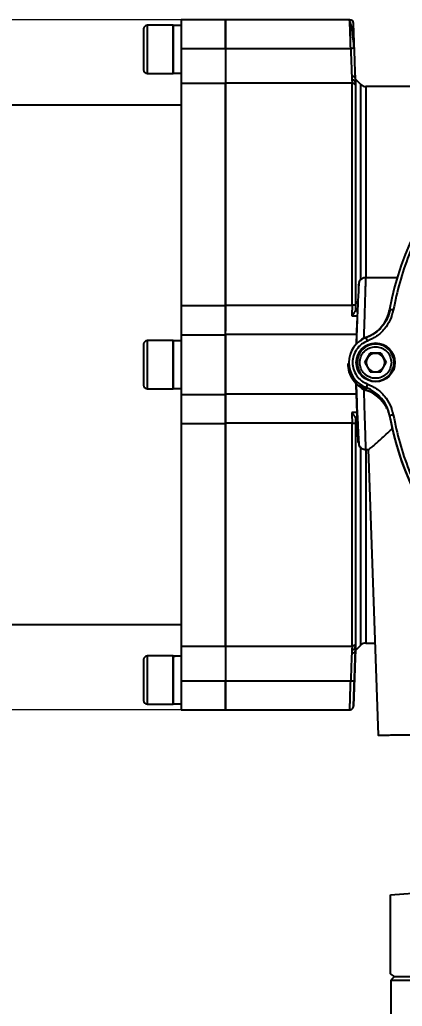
# Model space of a CAD drawing. Header units: millimetres. Extents: x 1953 to 4389, y 564 to 2287.
# Drawn here: x 3349.9 to 3453, y 1855.8 to 2121.8 of the extents above; entities that cross this region are included whole.
import ezdxf

# ---------------------------------------------------------------- set-up
doc = ezdxf.new("R2010")
doc.units = ezdxf.units.MM
doc.layers.add('AM_5', color=3, linetype='Continuous', lineweight=25)
doc.styles.add('SLDTEXTSTYLE1', font='txt.shx', dxfattribs={"width": 0.7, "bigfont": 'gbcbig.shx'})
doc.dimstyles.new('SLDDIMSTYLE12$0', dxfattribs={"dimtxt": 12, "dimasz": 10, "dimexe": 0, "dimexo": 0.0625, "dimgap": 0.875, "dimtad": 1, "dimdec": 1, "dimlfac": 1.8, "dimrnd": 1e-09, "dimzin": 12, "dimdsep": 46, "dimtxsty": 'SLDTEXTSTYLE1', "dimcen": 0.09, "dimdle": 8.16, "dimclrd": 3, "dimclre": 3, "dimadec": 0, "dimazin": 3, "dimtfac": 1, "dimtdec": 1, "dimtofl": 0, "dimtmove": 0, "dimatfit": 3, "dimfxl": 0, "dimfrac": 2, "dimtolj": 1, "dimlwd": 5, "dimlwe": 5, "dimarcsym": 0})

# ---------------------------------------------------------------- blocks, each defined once
blk = doc.blocks.new('*D63')
at = {"layer": 'AM_5', "color": 3, "lineweight": 5, "transparency": 16777216}
blk.add_line((3393.34, 2121.78), (3226.72, 2121.78), dxfattribs=at)
at = {"layer": 'AM_5', "color": 3, "linetype": 'Continuous', "lineweight": 5, "transparency": 16777216}
for p, q in [((3226.72, 2111.78), (3226.72, 1945.78)), ((3393.34, 1935.78), (3226.72, 1935.78))]:
    blk.add_line(p, q, dxfattribs=at)
at = {"layer": 'AM_5', "color": 3, "transparency": 16777216}
for points in [[(3225.05, 2111.78), (3228.38, 2111.78), (3226.72, 2121.78)], [(3225.05, 1945.78), (3228.38, 1945.78), (3226.72, 1935.78)]]:
    blk.add_solid(points, dxfattribs=at)
at = {"layer": 'Defpoints', "color": 0, "transparency": 16777216}
for p in [(3393.4, 2121.78), (3226.72, 1935.78), (3393.4, 1935.78)]:
    blk.add_point(p, dxfattribs=at)
at = {"layer": 'AM_5', "color": 0, "transparency": 16777216, "insert": (3219.84, 2028.78), "char_height": 12, "attachment_point": 5, "rotation": 90, "style": 'SLDTEXTSTYLE1'}
blk.add_mtext('\\A1;186', dxfattribs=at)

msp = doc.modelspace()

# ---------------------------------------------------------------- linework, layer by layer
at = {"color": 7, "linetype": 'Continuous', "lineweight": 25}
for p, q in [((3391.302, 2120.281), (3384.302, 2120.281)), ((3384.302, 2120.281), (3384.302, 2113.781)), ((3391.302, 2120.281), (3391.302, 2113.781)), ((3393.402, 2120.221), (3391.302, 2120.221)), ((3391.302, 2107.341), (3391.302, 2120.221)), ((3405.402, 2121.781), (3393.402, 2121.781)), ((3393.402, 2121.781), (3393.402, 2114.061)), ((3405.402, 2114.061), (3405.402, 2121.781)), ((3438.877, 2121.76), (3405.402, 2121.761)), ((3439.066, 2120.923), (3438.84, 2121.621)), ((3384.302, 2113.781), (3384.302, 2107.281)), ((3391.302, 2113.781), (3391.302, 2107.281)), ((3393.402, 2114.061), (3405.402, 2114.061)), ((3393.402, 2114.061), (3393.402, 2104.625)), ((3405.402, 2114.061), (3405.402, 2104.625)), ((3405.402, 2114.058), (3439.113, 2114.058)), ((3384.302, 2107.281), (3391.302, 2107.281)), ((3405.402, 2104.625), (3393.402, 2104.625)), ((3439.536, 2104.639), (3405.402, 2104.639)), ((3439.402, 2105.598), (3439.536, 2104.639)), ((3440.403, 2104.641), (3440.333, 2105.037)), ((3440.402, 2105.777), (3440.402, 2104.715)), ((3441.816, 2104.346), (3440.402, 2105.761)), ((3440.402, 2104.715), (3440.402, 2104.15)), ((3456.366, 2103.761), (3443.23, 2103.761)), ((3393.402, 2098.781), (3252.402, 2098.782)), ((3451.662, 2052.239), (3443.146, 2052.239)), ((3440.995, 2045.947), (3440.969, 2045.2)), ((3440.995, 2045.956), (3440.995, 2045.947)), ((3393.401, 2044.714), (3405.401, 2044.714)), ((3393.401, 2044.714), (3393.401, 2036.776)), ((3405.401, 2044.867), (3439.535, 2044.856)), ((3405.401, 2044.714), (3405.401, 2037.872)), ((3440.386, 2043.268), (3440.401, 2043.296)), ((3440.902, 2043.268), (3440.386, 2043.268)), ((3440.401, 2044.752), (3440.401, 2043.296)), ((3440.401, 2043.296), (3440.88, 2043.66)), ((3440.915, 2043.647), (3440.887, 2042.853)), ((3440.915, 2043.661), (3440.915, 2043.647)), ((3439.408, 2041.919), (3440.906, 2041.919)), ((3440.795, 2040.233), (3440.589, 2034.312)), ((3440.823, 2041.019), (3440.796, 2040.233)), ((3440.823, 2041.036), (3440.823, 2041.019)), ((3391.301, 2035.281), (3384.301, 2035.281)), ((3384.301, 2035.281), (3384.301, 2022.281)), ((3391.301, 2035.281), (3391.301, 2022.281)), ((3393.401, 2035.221), (3391.301, 2035.221)), ((3391.301, 2022.341), (3391.301, 2035.221)), ((3405.401, 2036.776), (3393.401, 2036.776)), ((3393.401, 2036.776), (3393.401, 2020.786)), ((3440.68, 2036.938), (3405.401, 2036.938)), ((3405.401, 2020.786), (3405.401, 2036.776)), ((3442.628, 2036.046), (3443.156, 2036.201)), ((3443.156, 2036.201), (3444.032, 2036.48)), ((3444.381, 2031.867), (3442.937, 2029.367)), ((3443.659, 2030.611), (3444.381, 2031.861)), ((3447.267, 2031.867), (3444.381, 2031.867)), ((3444.381, 2031.861), (3444.381, 2031.867)), ((3444.381, 2031.861), (3445.824, 2031.861)), ((3445.824, 2031.861), (3447.267, 2031.861)), ((3448.711, 2029.367), (3447.267, 2031.867)), ((3447.267, 2031.861), (3447.267, 2031.867)), ((3447.267, 2031.861), (3447.989, 2030.611)), ((3438.624, 2029.369), (3438.624, 2029.336)), ((3440.824, 2029.366), (3440.824, 2029.354)), ((3442.937, 2029.367), (3444.381, 2026.867)), ((3442.939, 2029.364), (3443.659, 2030.611)), ((3447.267, 2026.867), (3448.711, 2029.367)), ((3447.989, 2030.611), (3448.709, 2029.364)), ((3450.824, 2029.354), (3450.824, 2029.366)), ((3438.401, 2029.071), (3438.401, 2028.999)), ((3444.381, 2026.867), (3447.267, 2026.867)), ((3384.301, 2022.281), (3391.301, 2022.281)), ((3391.301, 2022.341), (3393.401, 2022.341)), ((3443.181, 2021.864), (3442.624, 2022.024)), ((3443.22, 2021.994), (3443.181, 2021.864)), ((3443.818, 2021.671), (3443.181, 2021.864)), ((3443.292, 2022.595), (3443.292, 2022.629)), ((3443.336, 2021.951), (3443.336, 2022.024)), ((3393.401, 2020.786), (3405.401, 2020.786)), ((3393.401, 2020.786), (3393.401, 2012.848)), ((3405.401, 2020.948), (3440.679, 2020.948)), ((3405.401, 2020.786), (3405.401, 2012.848)), ((3440.679, 2020.948), (3440.684, 2020.811)), ((3440.854, 2015.931), (3439.407, 2015.931)), ((3448.877, 2016.945), (3448.734, 2017.272)), ((3440.401, 2014.549), (3440.385, 2014.577)), ((3440.385, 2014.577), (3440.902, 2014.577)), ((3440.401, 2014.549), (3440.401, 2013.092)), ((3440.917, 2014.155), (3440.401, 2014.549)), ((3440.904, 2014.577), (3440.966, 2014.577)), ((3449.615, 2015.057), (3449.615, 2015.023)), ((3405.401, 2012.848), (3393.401, 2012.848)), ((3439.535, 2012.99), (3405.401, 2012.986)), ((3443.134, 2005.947), (3443.911, 2005.947)), ((3443.842, 2005.993), (3446.532, 1928.943)), ((3252.401, 1958.782), (3393.401, 1958.781)), ((3393.401, 1952.936), (3405.401, 1952.936)), ((3393.401, 1952.936), (3393.401, 1943.5)), ((3405.401, 1952.951), (3439.535, 1952.95)), ((3405.401, 1952.936), (3405.401, 1943.5)), ((3439.535, 1952.95), (3439.401, 1951.98)), ((3440.325, 1952.524), (3440.401, 1952.861)), ((3440.332, 1952.539), (3440.402, 1952.937)), ((3440.401, 1953.44), (3440.401, 1952.861)), ((3440.401, 1951.761), (3441.815, 1953.175)), ((3440.401, 1952.861), (3440.401, 1951.792)), ((3443.229, 1953.761), (3445.666, 1953.761)), ((3391.301, 1950.281), (3384.301, 1950.281)), ((3384.301, 1950.281), (3384.301, 1937.281)), ((3391.301, 1950.281), (3391.301, 1937.281)), ((3391.301, 1937.341), (3391.301, 1950.106)), ((3439.401, 1951.98), (3439.401, 1951.017)), ((3440.401, 1951.792), (3440.401, 1951.761)), ((3440.401, 1951.761), (3440.401, 1951.733)), ((3405.401, 1943.5), (3393.401, 1943.5)), ((3393.401, 1943.5), (3393.401, 1935.781)), ((3405.401, 1935.781), (3405.401, 1943.5)), ((3439.112, 1943.498), (3405.401, 1943.498)), ((3384.301, 1937.281), (3391.301, 1937.281)), ((3391.301, 1937.341), (3393.401, 1937.341)), ((3393.401, 1935.781), (3405.401, 1935.781)), ((3405.401, 1935.761), (3438.878, 1935.761)), ((3450.901, 1863.842), (3449.901, 1862.842)), ((3449.901, 1862.842), (3449.901, 1834.842)), ((3449.901, 1862.842), (3606.901, 1862.842)), ((3450.901, 1863.842), (3528.401, 1863.842))]:
    msp.add_line(p, q, dxfattribs=at)
at = {"linetype": 'ByBlock'}
for p, q in [((3449.847, 1885.885), (3463.903, 1886.978)), ((3449.847, 1864.587), (3449.847, 1885.885)), ((3450.901, 1863.842), (3449.847, 1864.587))]:
    msp.add_line(p, q, dxfattribs=at)
at = {"color": 7, "linetype": 'Continuous', "lineweight": 25, "flags": 128}
for points in [[(3439.402, 2106.555), (3439.402, 2106.421), (3439.402, 2106.291), (3439.402, 2106.166), (3439.402, 2106.044), (3439.402, 2105.926), (3439.402, 2105.813), (3439.402, 2105.703), (3439.402, 2105.598)], [(3393.402, 2104.625), (3393.402, 2103.367), (3393.402, 2101.763), (3393.402, 2099.821), (3393.402, 2097.551), (3393.402, 2094.962), (3393.402, 2092.067), (3393.402, 2088.88), (3393.402, 2085.414), (3393.401, 2081.686), (3393.401, 2077.713), (3393.401, 2073.514), (3393.401, 2069.108), (3393.401, 2064.515), (3393.401, 2059.757), (3393.401, 2054.856), (3393.401, 2049.834), (3393.401, 2044.714)], [(3405.401, 2044.714), (3405.401, 2049.833), (3405.401, 2054.856), (3405.401, 2059.757), (3405.401, 2064.515), (3405.401, 2069.108), (3405.401, 2073.514), (3405.401, 2077.713), (3405.401, 2081.686), (3405.402, 2085.414), (3405.402, 2088.88), (3405.402, 2092.067), (3405.402, 2094.962), (3405.402, 2097.551), (3405.402, 2099.821), (3405.402, 2101.763), (3405.402, 2103.367), (3405.402, 2104.625)], [(3439.535, 2044.856), (3439.535, 2049.973), (3439.535, 2054.991), (3439.535, 2059.889), (3439.535, 2064.642), (3439.535, 2069.229), (3439.535, 2073.629), (3439.535, 2077.821), (3439.535, 2081.787), (3439.535, 2085.507), (3439.536, 2088.964), (3439.536, 2092.143), (3439.536, 2095.028), (3439.536, 2097.607), (3439.536, 2099.867), (3439.536, 2101.798), (3439.536, 2103.391), (3439.536, 2104.639)], [(3440.402, 2104.15), (3440.402, 2102.91), (3440.402, 2101.327), (3440.402, 2099.408), (3440.402, 2097.163), (3440.402, 2094.601), (3440.402, 2091.734), (3440.402, 2088.576), (3440.402, 2085.141), (3440.401, 2081.445), (3440.401, 2077.505), (3440.401, 2073.34), (3440.401, 2068.968), (3440.401, 2064.41), (3440.401, 2059.688), (3440.401, 2054.822), (3440.401, 2049.836), (3440.401, 2044.752)], [(3441.816, 2051.739), (3441.816, 2054.421), (3441.816, 2059.209), (3441.816, 2063.854), (3441.816, 2068.337), (3441.816, 2072.635), (3441.816, 2076.729), (3441.816, 2080.6), (3441.816, 2084.229), (3441.816, 2087.601), (3441.816, 2090.699), (3441.816, 2093.508), (3441.816, 2096.016), (3441.816, 2098.211), (3441.816, 2100.083), (3441.816, 2101.624), (3441.816, 2102.825), (3441.816, 2103.681), (3441.816, 2104.189), (3441.816, 2104.346)], [(3443.23, 2103.761), (3443.23, 2103.716), (3443.23, 2103.365), (3443.23, 2102.665), (3443.23, 2101.619), (3443.23, 2100.232), (3443.23, 2098.511), (3443.23, 2096.464), (3443.23, 2094.101), (3443.23, 2091.432), (3443.23, 2088.47), (3443.23, 2085.228), (3443.23, 2081.723), (3443.23, 2077.97), (3443.23, 2073.986), (3443.23, 2069.792), (3443.23, 2065.405), (3443.23, 2060.847), (3443.23, 2056.139), (3443.23, 2052.239)], [(3449.615, 2015.016), (3450.772, 2009.691), (3451.574, 2006.757)], [(3393.401, 2012.848), (3393.401, 2007.728), (3393.401, 2002.706), (3393.401, 1997.805), (3393.401, 1993.047), (3393.401, 1988.454), (3393.401, 1984.048), (3393.401, 1979.848), (3393.401, 1975.876), (3393.401, 1972.148), (3393.401, 1968.682), (3393.401, 1965.494), (3393.401, 1962.6), (3393.401, 1960.011), (3393.401, 1957.741), (3393.401, 1955.799), (3393.401, 1954.195), (3393.401, 1952.936)], [(3405.401, 1952.936), (3405.401, 1954.195), (3405.401, 1955.799), (3405.401, 1957.741), (3405.401, 1960.011), (3405.401, 1962.599), (3405.401, 1965.494), (3405.401, 1968.682), (3405.401, 1972.148), (3405.401, 1975.876), (3405.401, 1979.848), (3405.401, 1984.048), (3405.401, 1988.454), (3405.401, 1993.046), (3405.401, 1997.805), (3405.401, 2002.706), (3405.401, 2007.728), (3405.401, 2012.848)], [(3439.535, 1952.95), (3439.535, 1954.22), (3439.535, 1955.835), (3439.535, 1957.787), (3439.535, 1960.067), (3439.535, 1962.666), (3439.535, 1965.57), (3439.535, 1968.767), (3439.535, 1972.241), (3439.535, 1975.977), (3439.535, 1979.957), (3439.535, 1984.163), (3439.535, 1988.575), (3439.535, 1993.173), (3439.535, 1997.936), (3439.535, 2002.842), (3439.535, 2007.868), (3439.535, 2012.99)], [(3440.401, 2013.092), (3440.401, 2008.002), (3440.401, 2003.009), (3440.401, 1998.135), (3440.401, 1993.403), (3440.401, 1988.834), (3440.401, 1984.451), (3440.401, 1980.272), (3440.401, 1976.317), (3440.401, 1972.606), (3440.401, 1969.154), (3440.401, 1965.978), (3440.401, 1963.092), (3440.401, 1960.51), (3440.401, 1958.245), (3440.401, 1956.305), (3440.401, 1954.701), (3440.401, 1953.44)], [(3441.815, 1953.175), (3441.815, 1953.175), (3441.815, 1953.354), (3441.815, 1953.884), (3441.815, 1954.762), (3441.815, 1955.984), (3441.815, 1957.546), (3441.815, 1959.438), (3441.815, 1961.653), (3441.815, 1964.181), (3441.815, 1967.009), (3441.815, 1970.124), (3441.815, 1973.512), (3441.815, 1977.157), (3441.815, 1981.043), (3441.815, 1985.15), (3441.815, 1989.46), (3441.815, 1993.953), (3441.815, 1998.609), (3441.815, 2003.404), (3441.815, 2006.429)], [(3443.23, 2005.909), (3443.229, 2001.681), (3443.229, 1996.964), (3443.229, 1992.396), (3443.229, 1987.998), (3443.229, 1983.791), (3443.229, 1979.794), (3443.229, 1976.026), (3443.229, 1972.505), (3443.229, 1969.246), (3443.229, 1966.266), (3443.229, 1963.579), (3443.229, 1961.196), (3443.229, 1959.128), (3443.229, 1957.387), (3443.229, 1955.979), (3443.229, 1954.912), (3443.229, 1954.19), (3443.229, 1953.817), (3443.229, 1953.761)]]:
    msp.add_lwpolyline(points, dxfattribs=at)
at = {"color": 7, "linetype": 'Continuous', "lineweight": 25}
msp.add_circle((3445.824, 2029.372), 5.2, dxfattribs=at)
for centre, radius, start, end in [((3384.302, 2119.281), 1, 89.99969, 179.99969), ((3438.877, 2120.76), 1, 1.99976, 89.99975), ((3384.302, 2108.281), 1, 179.99969, 269.99969), ((3528.324, 2029.369), 80, 100.30604, 169.69383), ((3443.23, 2105.761), 2, 224.99969, 269.99969), ((3439.776, 2045.471), 10, 290.58663, 349.69385), ((3429.118, 1926.773), 118.693, 79.57321, 80.05575), ((3384.301, 2034.281), 1, 89.99969, 179.99969), ((3445.824, 2029.369), 7.2, 110.58661, 179.99981), ((3445.824, 2029.354), 5.2, 0.00011, 179.99974), ((3134.516, 1919.331), 330.121, 20.5433, 20.71651), ((3445.824, 2029.366), 5, 359.99978, 179.99975), ((3445.824, 2029.361), 2.5, 89.99966, 149.9996), ((3445.824, 2029.361), 2.5, 29.99978, 89.99971), ((3445.824, 2029.369), 7.2, 179.99987, 249.41339), ((3445.824, 2029.366), 5, 179.99995, 359.99959), ((3445.824, 2029.354), 5, 179.99995, 359.99959), ((3445.824, 2029.361), 2.5, 149.99962, 207.09742), ((3445.824, 2029.361), 2.5, 332.90197, 29.99975), ((3445.901, 2028.999), 7.5, 179.99988, 250.00153), ((3445.824, 2029.361), 2.5, 212.9021, 265.89476), ((3445.824, 2029.361), 2.5, 274.10462, 327.09726), ((3384.301, 2023.281), 1, 179.99969, 269.99969), ((3757.192, 1905.529), 335.031, 159.37056, 159.54192), ((3439.776, 2013.268), 10, 10.30615, 69.41337), ((3439.916, 2012.554), 10, 28.14855, 70.0015), ((3471.647, 1898.086), 119.028, 100.18577, 100.66732), ((3528.324, 2029.37), 80, 190.30617, 259.69396), ((3528.401, 2028.997), 80, 190.52799, 258.6349), ((3443.229, 1951.761), 2, 89.99969, 134.99969), ((3384.301, 1949.281), 1, 89.99969, 179.99969), ((3384.301, 1938.281), 1, 179.99969, 269.99969)]:
    msp.add_arc(centre, radius, start, end, dxfattribs=at)
for centre, start_param, end_param in [((3391.302, 2113.781), 4.712389, 4.9017857), ((3393.402, 2113.781), 4.6181163, 4.712389), ((3391.301, 1943.781), 1.4765235, 1.5707963), ((3393.401, 1943.781), 1.5707963, 1.760193)]:
    msp.add_ellipse(centre, major_axis=(11.154, 0), ratio=0.5773503, start_param=start_param, end_param=end_param, dxfattribs=at)
for points in [[(3405.402, 2121.761), (3405.402, 2121.648), (3405.402, 2121.423), (3405.402, 2119.656), (3405.402, 2117.118), (3405.402, 2115.078), (3405.402, 2114.058)], [(3405.402, 2114.058), (3405.402, 2112.955), (3405.402, 2110.748), (3405.402, 2107.87), (3405.402, 2105.63), (3405.402, 2104.969), (3405.402, 2104.639)], [(3405.402, 2104.639), (3405.402, 2104.065), (3405.402, 2102.916), (3405.402, 2100.315), (3405.402, 2097.101), (3405.402, 2093.239), (3405.402, 2088.782), (3405.402, 2083.768), (3405.401, 2078.243), (3405.401, 2072.258), (3405.401, 2065.87), (3405.401, 2059.136), (3405.401, 2052.13), (3405.401, 2047.288), (3405.401, 2044.867)], [(3440.402, 2104.715), (3440.387, 2104.831), (3440.357, 2105.062), (3440.125, 2105.354), (3439.795, 2105.558), (3439.533, 2105.585), (3439.402, 2105.598)], [(3440.402, 2104.15), (3440.352, 2104.22), (3440.253, 2104.362), (3440.041, 2104.516), (3439.798, 2104.62), (3439.623, 2104.633), (3439.536, 2104.639)], [(3405.401, 2036.938), (3405.401, 2037.082), (3405.401, 2037.369), (3405.401, 2039.144), (3405.401, 2041.677), (3405.401, 2043.804), (3405.401, 2044.867)], [(3440.401, 2044.752), (3440.352, 2044.767), (3440.253, 2044.797), (3440.04, 2044.83), (3439.797, 2044.852), (3439.623, 2044.854), (3439.535, 2044.856)], [(3449.748, 2043.689), (3449.526, 2042.85), (3449.082, 2041.172), (3447.622, 2038.989), (3445.71, 2037.19), (3444.128, 2036.476), (3443.336, 2036.119)], [(3405.401, 2036.938), (3405.401, 2036.79), (3405.401, 2036.493), (3405.401, 2034.636), (3405.401, 2032.033), (3405.401, 2028.96), (3405.401, 2025.884), (3405.401, 2023.274), (3405.401, 2021.407), (3405.401, 2021.101), (3405.401, 2020.948)], [(3405.401, 2012.986), (3405.401, 2014.05), (3405.401, 2016.177), (3405.401, 2018.718), (3405.401, 2020.504), (3405.401, 2020.8), (3405.401, 2020.948)], [(3405.401, 2012.986), (3405.401, 2010.563), (3405.401, 2005.715), (3405.401, 1998.697), (3405.401, 1991.948), (3405.401, 1985.543), (3405.401, 1979.539), (3405.401, 1973.991), (3405.401, 1968.952), (3405.401, 1964.469), (3405.401, 1960.58), (3405.401, 1957.336), (3405.401, 1954.705), (3405.401, 1953.536), (3405.401, 1952.951)], [(3439.535, 2012.99), (3439.622, 2012.991), (3439.797, 2012.994), (3440.04, 2013.015), (3440.253, 2013.047), (3440.352, 2013.077), (3440.401, 2013.092)], [(3405.401, 1952.951), (3405.401, 1952.616), (3405.401, 1951.946), (3405.401, 1949.696), (3405.401, 1946.81), (3405.401, 1944.602), (3405.401, 1943.498)], [(3439.401, 1951.98), (3439.531, 1951.993), (3439.792, 1952.02), (3440.133, 1952.221), (3440.261, 1952.423), (3440.325, 1952.524)], [(3440.401, 1953.44), (3440.351, 1953.369), (3440.253, 1953.227), (3440.04, 1953.073), (3439.797, 1952.97), (3439.622, 1952.957), (3439.535, 1952.95)]]:
    msp.add_open_spline(points, degree=3, dxfattribs=at)
for points, knots in [([(3439.761, 2121.212), (3439.72, 2121.284), (3439.627, 2121.447), (3439.395, 2121.603), (3439.116, 2121.677), (3438.931, 2121.637), (3438.84, 2121.617)], [0, 0, 0, 0, 0.2110006, 0.4756494, 0.740464, 1, 1, 1, 1]), ([(3439.113, 2114.058), (3439.083, 2115.061), (3439.03, 2116.814), (3438.967, 2118.845), (3438.925, 2120.204), (3438.898, 2121.108), (3438.881, 2121.663), (3438.878, 2121.728), (3438.877, 2121.76)], [0, 0, 0, 0, 0.2452809, 0.42889926, 0.57905177, 0.72428424, 0.86459927, 1, 1, 1, 1]), ([(3440.041, 2114.067), (3439.965, 2114.92), (3439.81, 2116.651), (3439.487, 2118.964), (3439.222, 2120.478), (3439.094, 2120.845), (3439.066, 2120.923)], [0, 0, 0, 0, 0.2966354, 0.6024529, 0.914745, 1, 1, 1, 1]), ([(3440.113, 2114.056), (3440.081, 2114.947), (3440.019, 2116.731), (3439.941, 2118.952), (3439.887, 2120.499), (3439.88, 2120.697), (3439.877, 2120.795)], [0, 0, 0, 0, 0.249886, 0.4997488, 0.7497519, 1, 1, 1, 1]), ([(3383.302, 2119.281), (3383.302, 2119.207), (3383.302, 2119.094), (3383.302, 2118.409), (3383.302, 2117.699), (3383.302, 2116.818), (3383.302, 2115.537), (3383.302, 2114.473), (3383.302, 2113.781)], [0, 0, 0, 0, 0.2394568, 0.3683607, 0.5, 0.6316393, 0.7605432, 1, 1, 1, 1]), ([(3383.302, 2113.781), (3383.302, 2113.089), (3383.302, 2112.025), (3383.302, 2110.744), (3383.302, 2109.863), (3383.302, 2109.153), (3383.302, 2108.467), (3383.302, 2108.354), (3383.302, 2108.281)], [0, 0, 0, 0, 0.2394568, 0.3683607, 0.5, 0.6316393, 0.7605432, 1, 1, 1, 1]), ([(3440.112, 2114.056), (3440.099, 2114.06), (3440.078, 2114.066), (3439.954, 2114.071), (3439.825, 2114.072), (3439.665, 2114.071), (3439.432, 2114.068), (3439.239, 2114.062), (3439.113, 2114.058)], [0, 0, 0, 0, 0.239471, 0.3683705, 0.5000015, 0.6316323, 0.7605311, 1, 1, 1, 1]), ([(3439.113, 2114.058), (3439.145, 2113.233), (3439.2, 2111.787), (3439.279, 2109.736), (3439.347, 2107.976), (3439.384, 2107.014), (3439.402, 2106.555)], [0, 0, 0, 0, 0.2851739, 0.500074, 0.7610217, 1, 1, 1, 1]), ([(3440.402, 2105.777), (3440.383, 2106.309), (3440.346, 2107.379), (3440.275, 2109.416), (3440.196, 2111.668), (3440.14, 2113.262), (3440.113, 2114.056)], [0, 0, 0, 0, 0.2485215, 0.4999911, 0.7509557, 1, 1, 1, 1]), ([(3440.402, 2105.777), (3440.396, 2105.832), (3440.387, 2105.939), (3440.322, 2106.095), (3440.238, 2106.212), (3440.158, 2106.291), (3440.112, 2106.329), (3440.082, 2106.352), (3439.987, 2106.421), (3439.767, 2106.535), (3439.529, 2106.548), (3439.402, 2106.555)], [0, 0, 0, 0, 0.13274928, 0.2587097, 0.38346285, 0.46187539, 0.50802694, 0.51153962, 0.54269826, 0.7552829, 1, 1, 1, 1]), ([(3514.19, 2107.097), (3511.694, 2106.57), (3506.657, 2105.508), (3499.28, 2102.969), (3492.038, 2099.7), (3485.059, 2095.638), (3478.456, 2090.826), (3472.362, 2085.333), (3466.87, 2079.24), (3462.058, 2072.637), (3457.995, 2065.658), (3454.726, 2058.416), (3452.187, 2051.039), (3451.125, 2046.001), (3450.598, 2043.505)], [0, 0, 0, 0, 0.0799588, 0.1613715, 0.2441424, 0.3288926, 0.4142166, 0.5, 0.5857784, 0.6711024, 0.7558576, 0.8386237, 0.9200388, 1, 1, 1, 1]), ([(3441.432, 2051.121), (3441.419, 2051.157), (3441.377, 2051.269), (3441.295, 2050.341), (3441.182, 2048.444), (3441.053, 2045.61), (3440.909, 2042.038), (3440.763, 2038.202), (3440.664, 2035.475), (3440.621, 2034.275)], [0, 0, 0, 0, 0.0767643, 0.2381811, 0.3986006, 0.5581807, 0.7170876, 0.8754904, 1, 1, 1, 1]), ([(3443.212, 2052.238), (3443.025, 2052.229), (3442.637, 2052.21), (3442.084, 2051.966), (3441.601, 2051.57), (3441.405, 2051.204), (3441.308, 2051.023)], [0, 0, 0, 0, 0.2341083, 0.485653, 0.7448761, 1, 1, 1, 1]), ([(3443.146, 2052.239), (3443.144, 2052.188), (3443.141, 2052.086), (3443.116, 2051.316), (3443.083, 2050.305), (3443.047, 2049.176), (3442.999, 2047.67), (3442.935, 2045.662), (3442.849, 2043.002), (3442.747, 2039.787), (3442.668, 2037.321), (3442.628, 2036.046)], [0, 0, 0, 0, 0.1217334, 0.2456529, 0.3295313, 0.4143849, 0.5002146, 0.6112196, 0.7315209, 0.8611156, 1, 1, 1, 1]), ([(3441.167, 2050.327), (3441.17, 2050.344), (3441.182, 2050.406), (3441.231, 2050.081), (3441.267, 2049.845)], [0, 0, 0, 0, 0.272533, 1, 1, 1, 1]), ([(3439.535, 2044.856), (3439.523, 2044.454), (3439.502, 2043.747), (3439.426, 2042.91), (3439.398, 2042.334), (3439.405, 2042.049), (3439.408, 2041.919)], [0, 0, 0, 0, 0.3927265, 0.6900266, 0.8591704, 1, 1, 1, 1]), ([(3440.386, 2043.268), (3440.262, 2043.097), (3439.983, 2042.709), (3439.613, 2042.202), (3439.408, 2041.919)], [0, 0, 0, 0, 0.4434973, 1, 1, 1, 1]), ([(3450.598, 2043.505), (3450.365, 2042.602), (3449.89, 2040.765), (3448.305, 2038.352), (3446.213, 2036.362), (3444.491, 2035.567), (3443.644, 2035.176)], [0, 0, 0, 0, 0.2457963, 0.5, 0.7542037, 1, 1, 1, 1]), ([(3443.644, 2035.176), (3443.09, 2034.911), (3441.957, 2034.37), (3440.647, 2032.952), (3439.81, 2031.236), (3439.533, 2029.372), (3439.81, 2027.507), (3440.647, 2025.791), (3441.957, 2024.373), (3443.09, 2023.832), (3443.644, 2023.568)], [0, 0, 0, 0, 0.122089, 0.25, 0.377911, 0.5, 0.622089, 0.75, 0.877911, 1, 1, 1, 1]), ([(3441.755, 2035.252), (3441.867, 2035.4), (3442.108, 2035.719), (3442.447, 2035.932), (3442.628, 2036.046)], [0, 0, 0, 0, 0.4647089, 1, 1, 1, 1]), ([(3383.301, 2034.281), (3383.301, 2034.207), (3383.301, 2034.094), (3383.301, 2033.409), (3383.301, 2032.699), (3383.301, 2031.818), (3383.301, 2030.537), (3383.301, 2028.781), (3383.301, 2027.025), (3383.301, 2025.744), (3383.301, 2024.863), (3383.301, 2024.153), (3383.301, 2023.467), (3383.301, 2023.354), (3383.301, 2023.281)], [0, 0, 0, 0, 0.1197284, 0.1841803, 0.25, 0.3158197, 0.3802716, 0.5, 0.6197284, 0.6841803, 0.75, 0.8158197, 0.8802716, 1, 1, 1, 1]), ([(3441.574, 2029.367), (3441.631, 2029.902), (3441.718, 2030.724), (3442.248, 2031.714), (3442.796, 2032.394), (3443.477, 2032.946), (3444.467, 2033.459), (3445.824, 2033.72), (3447.181, 2033.459), (3448.17, 2032.946), (3448.851, 2032.394), (3449.4, 2031.714), (3449.93, 2030.724), (3450.017, 2029.902), (3450.074, 2029.367)], [0, 0, 0, 0, 0.1197284, 0.1841803, 0.25, 0.3158197, 0.3802716, 0.5, 0.6197284, 0.6841803, 0.75, 0.8158197, 0.8802716, 1, 1, 1, 1]), ([(3450.074, 2029.367), (3450.017, 2028.833), (3449.93, 2028.01), (3449.4, 2027.021), (3448.851, 2026.341), (3448.17, 2025.789), (3447.181, 2025.275), (3445.824, 2025.015), (3444.467, 2025.275), (3443.477, 2025.789), (3442.796, 2026.341), (3442.248, 2027.021), (3441.718, 2028.01), (3441.631, 2028.833), (3441.574, 2029.367)], [0, 0, 0, 0, 0.1197284, 0.1841803, 0.25, 0.3158197, 0.3802716, 0.5, 0.6197284, 0.6841803, 0.75, 0.8158197, 0.8802716, 1, 1, 1, 1]), ([(3443.336, 2022.024), (3442.641, 2022.349), (3441.251, 2022.998), (3439.673, 2024.71), (3438.604, 2026.779), (3438.469, 2028.307), (3438.401, 2029.071)], [0, 0, 0, 0, 0.2500006, 0.5000011, 0.7500017, 1, 1, 1, 1]), ([(3440.582, 2023.801), (3440.605, 2023.158), (3440.668, 2021.34), (3440.765, 2018.554), (3440.87, 2015.549), (3440.961, 2012.948), (3441.035, 2010.812), (3441.091, 2009.214), (3441.126, 2008.191), (3441.14, 2007.783), (3441.133, 2007.993), (3441.103, 2008.823), (3441.054, 2010.241), (3440.985, 2012.211), (3440.898, 2014.675), (3440.798, 2017.544), (3440.722, 2019.722), (3440.684, 2020.811)], [0, 0, 0, 0, 0.0375957, 0.1063366, 0.1750804, 0.243824, 0.3125667, 0.3813092, 0.4500521, 0.518795, 0.587537, 0.6562791, 0.7250226, 0.7937664, 0.8625103, 0.9312548, 1, 1, 1, 1]), ([(3440.679, 2020.948), (3440.674, 2021.104), (3440.662, 2021.425), (3440.622, 2022.595), (3440.588, 2023.558), (3440.585, 2023.646)], [0, 0, 0, 0, 0.46205961, 0.95109126, 1, 1, 1, 1]), ([(3440.586, 2023.646), (3440.588, 2023.599), (3440.59, 2023.527), (3440.605, 2023.105), (3440.623, 2022.588), (3440.648, 2021.895), (3440.676, 2021.068), (3440.703, 2020.288), (3440.73, 2019.509), (3440.759, 2018.683), (3440.784, 2017.992), (3440.801, 2017.478), (3440.816, 2017.059), (3440.819, 2016.991), (3440.82, 2016.946)], [0, 0, 0, 0, 0.1213599, 0.1847896, 0.2498693, 0.3550213, 0.4225846, 0.5, 0.5774194, 0.644984, 0.7501306, 0.8152129, 0.8786435, 1, 1, 1, 1]), ([(3440.82, 2016.946), (3440.819, 2016.992), (3440.816, 2017.064), (3440.801, 2017.486), (3440.784, 2018.003), (3440.759, 2018.696), (3440.73, 2019.523), (3440.703, 2020.303), (3440.676, 2021.082), (3440.648, 2021.908), (3440.623, 2022.599), (3440.605, 2023.113), (3440.59, 2023.532), (3440.588, 2023.6), (3440.586, 2023.646)], [0, 0, 0, 0, 0.1213599, 0.1847896, 0.2498693, 0.3550213, 0.4225846, 0.5, 0.5774194, 0.644984, 0.7501306, 0.8152129, 0.8786435, 1, 1, 1, 1]), ([(3442.624, 2022.024), (3442.452, 2022.138), (3442.097, 2022.372), (3441.763, 2022.72), (3441.661, 2022.953), (3441.646, 2022.986)], [0, 0, 0, 0, 0.4490394, 0.924132, 1, 1, 1, 1]), ([(3442.624, 2022.024), (3442.663, 2020.801), (3442.738, 2018.435), (3442.827, 2015.645), (3442.894, 2013.544), (3442.944, 2011.996), (3442.997, 2010.311), (3443.05, 2008.636), (3443.096, 2007.182), (3443.124, 2006.299), (3443.137, 2005.911), (3443.134, 2005.983), (3443.134, 2005.998)], [0, 0, 0, 0, 0.1340749, 0.2594439, 0.3382255, 0.41313, 0.4841574, 0.6085038, 0.7306346, 0.850552, 0.9682583, 1, 1, 1, 1]), ([(3443.336, 2022.024), (3444.128, 2021.667), (3445.711, 2020.954), (3447.616, 2019.151), (3448.964, 2017.189), (3449.356, 2015.757), (3449.519, 2015.161)], [0, 0, 0, 0, 0.2693299, 0.5386597, 0.8079896, 1, 1, 1, 1]), ([(3443.644, 2023.568), (3444.491, 2023.177), (3446.213, 2022.381), (3448.305, 2020.391), (3449.89, 2017.978), (3450.365, 2016.141), (3450.598, 2015.238)], [0, 0, 0, 0, 0.2457963, 0.5, 0.7542037, 1, 1, 1, 1]), ([(3439.407, 2015.931), (3439.405, 2015.752), (3439.398, 2015.289), (3439.485, 2014.324), (3439.516, 2013.5), (3439.535, 2012.99)], [0, 0, 0, 0, 0.1942422, 0.5006255, 1, 1, 1, 1]), ([(3439.407, 2015.931), (3439.611, 2015.65), (3439.98, 2015.141), (3440.26, 2014.752), (3440.385, 2014.577)], [0, 0, 0, 0, 0.5512851, 1, 1, 1, 1]), ([(3440.943, 2015.138), (3440.977, 2014.286), (3441.059, 2012.222), (3441.172, 2009.755), (3441.283, 2007.853), (3441.364, 2006.928), (3441.406, 2007.032), (3441.42, 2007.066)], [0, 0, 0, 0, 0.1663905, 0.4035453, 0.6419371, 0.881799, 1, 1, 1, 1]), ([(3450.598, 2015.238), (3451.125, 2012.742), (3452.187, 2007.705), (3454.726, 2000.328), (3457.995, 1993.086), (3462.058, 1986.107), (3466.869, 1979.504), (3472.362, 1973.41), (3478.456, 1967.918), (3485.059, 1963.106), (3492.038, 1959.043), (3499.28, 1955.774), (3506.657, 1953.235), (3511.694, 1952.173), (3514.19, 1951.646)], [0, 0, 0, 0, 0.0799588, 0.1613715, 0.2441424, 0.3288926, 0.4142166, 0.5, 0.5857784, 0.6711024, 0.7558576, 0.8386237, 0.9200388, 1, 1, 1, 1]), ([(3443.911, 2005.973), (3443.922, 2005.966), (3443.961, 2005.942), (3444.252, 2006.133), (3444.787, 2006.547), (3445.579, 2007.223), (3446.618, 2008.148), (3447.949, 2009.366), (3449.238, 2010.561), (3450.144, 2011.411), (3450.448, 2011.696)], [0, 0, 0, 0, 0.0472969, 0.1728497, 0.3043941, 0.4397908, 0.5874926, 0.7427969, 0.9134319, 1, 1, 1, 1]), ([(3441.257, 2008.296), (3441.221, 2008.052), (3441.175, 2007.734), (3441.162, 2007.809), (3441.159, 2007.827)], [0, 0, 0, 0, 0.7636811, 1, 1, 1, 1]), ([(3441.297, 2007.165), (3441.394, 2006.983), (3441.59, 2006.617), (3442.073, 2006.221), (3442.626, 2005.976), (3443.014, 2005.957), (3443.201, 2005.948)], [0, 0, 0, 0, 0.25502026, 0.51415468, 0.76570961, 1, 1, 1, 1]), ([(3439.401, 1951.017), (3439.383, 1950.556), (3439.346, 1949.589), (3439.278, 1947.824), (3439.199, 1945.77), (3439.144, 1944.323), (3439.112, 1943.498)], [0, 0, 0, 0, 0.2388489, 0.4999327, 0.7148242, 1, 1, 1, 1]), ([(3439.401, 1951.017), (3439.498, 1951.023), (3439.675, 1951.032), (3439.911, 1951.115), (3440.141, 1951.25), (3440.307, 1951.437), (3440.388, 1951.635), (3440.397, 1951.745), (3440.401, 1951.792)], [0, 0, 0, 0, 0.1874448, 0.3409821, 0.4929365, 0.7407612, 0.8890397, 1, 1, 1, 1]), ([(3440.112, 1943.496), (3440.14, 1944.315), (3440.196, 1945.919), (3440.275, 1948.167), (3440.345, 1950.186), (3440.382, 1951.255), (3440.401, 1951.792)], [0, 0, 0, 0, 0.2568471, 0.5031719, 0.7503964, 1, 1, 1, 1]), ([(3440.401, 1951.733), (3440.383, 1951.22), (3440.347, 1950.195), (3440.278, 1948.236), (3440.199, 1945.979), (3440.142, 1944.325), (3440.112, 1943.466)], [0, 0, 0, 0, 0.2403635, 0.4802116, 0.7299606, 1, 1, 1, 1]), ([(3383.301, 1949.281), (3383.301, 1949.207), (3383.301, 1949.094), (3383.301, 1948.409), (3383.301, 1947.699), (3383.301, 1946.818), (3383.301, 1945.537), (3383.301, 1944.473), (3383.301, 1943.781)], [0, 0, 0, 0, 0.2394568, 0.3683607, 0.5, 0.6316393, 0.7605432, 1, 1, 1, 1]), ([(3383.301, 1943.781), (3383.301, 1943.089), (3383.301, 1942.025), (3383.301, 1940.744), (3383.301, 1939.863), (3383.301, 1939.153), (3383.301, 1938.467), (3383.301, 1938.354), (3383.301, 1938.281)], [0, 0, 0, 0, 0.2394568, 0.3683607, 0.5, 0.6316393, 0.7605432, 1, 1, 1, 1]), ([(3405.401, 1943.498), (3405.401, 1942.48), (3405.401, 1940.446), (3405.401, 1937.852), (3405.401, 1936.255), (3405.401, 1935.569), (3405.401, 1935.763), (3405.401, 1935.764)], [0, 0, 0, 0, 0.2496567, 0.4993133, 0.74897, 0.9986267, 1, 1, 1, 1]), ([(3438.878, 1935.807), (3438.878, 1935.796), (3438.876, 1935.754), (3438.888, 1936.148), (3438.92, 1937.196), (3438.974, 1938.974), (3439.041, 1941.139), (3439.086, 1942.64), (3439.112, 1943.498)], [0, 0, 0, 0, 0.05075817, 0.19660551, 0.40507866, 0.63140783, 0.78928114, 1, 1, 1, 1]), ([(3440.112, 1943.496), (3440.098, 1943.492), (3440.077, 1943.486), (3439.953, 1943.483), (3439.824, 1943.482), (3439.664, 1943.484), (3439.431, 1943.488), (3439.238, 1943.494), (3439.112, 1943.498)], [0, 0, 0, 0, 0.2394737, 0.3683715, 0.5, 0.6316285, 0.7605263, 1, 1, 1, 1]), ([(3440.112, 1943.466), (3440.08, 1942.574), (3440.018, 1940.79), (3439.94, 1938.552), (3439.888, 1937.066), (3439.87, 1936.552), (3439.888, 1937.083), (3439.94, 1938.582), (3440.018, 1940.824), (3440.08, 1942.605), (3440.112, 1943.496)], [0, 0, 0, 0, 0.1251132, 0.2502038, 0.3753018, 0.5003916, 0.6254154, 0.750326, 0.8751554, 1, 1, 1, 1]), ([(3439.947, 1938.77), (3439.948, 1938.777), (3439.965, 1939.279), (3440.023, 1940.945), (3440.083, 1942.645), (3440.112, 1943.466)], [0, 0, 0, 0, 0.0074222, 0.5212583, 1, 1, 1, 1]), ([(3438.834, 1935.762), (3438.909, 1935.764), (3439.056, 1935.769), (3439.28, 1935.851), (3439.458, 1935.966), (3439.582, 1936.08), (3439.658, 1936.166), (3439.723, 1936.254), (3439.773, 1936.337), (3439.901, 1936.605), (3439.853, 1936.722), (3439.902, 1937.256), (3439.931, 1938.225), (3439.947, 1938.77)], [0, 0, 0, 0, 0.0475591, 0.0923752, 0.1307592, 0.147079, 0.161791, 0.1758924, 0.1909925, 0.2088499, 0.3792668, 0.6505862, 1, 1, 1, 1]), ([(3446.532, 1928.943), (3446.532, 1928.943), (3446.422, 1928.946), (3446.805, 1928.951), (3447.729, 1928.959), (3449.359, 1928.966), (3451.54, 1928.973), (3454.231, 1928.978), (3457.341, 1928.983), (3460.772, 1928.986), (3464.416, 1928.988), (3468.159, 1928.988), (3471.882, 1928.987), (3475.468, 1928.985), (3478.803, 1928.981), (3481.785, 1928.977), (3484.306, 1928.971), (3486.343, 1928.964), (3487.193, 1928.959), (3487.617, 1928.956)], [0, 0, 0, 0, 0.0000262, 0.0625245, 0.1250229, 0.1875213, 0.2500196, 0.312518, 0.3750164, 0.4375147, 0.5000131, 0.5625114, 0.6250098, 0.6875082, 0.7500065, 0.8125049, 0.8750033, 0.9375016, 1, 1, 1, 1])]:
    msp.add_open_spline(points, degree=3, knots=knots, dxfattribs=at)

# ---------------------------------------------------------------- dimensions: what is measured, and where the dimension line sits
at = {"layer": 'AM_5'}
dim = msp.add_linear_dim(base=(3226.718, 1935.781), p1=(3393.402, 2121.781), p2=(3393.402, 1935.781), angle=90, dimstyle='SLDDIMSTYLE12$0', override={"dimlfac": 1, "dimpost": ''}, dxfattribs=at)
dim.commit()
dim.dimension.update_dxf_attribs({"geometry": '*D63', "text_midpoint": (3219.843, 2028.781)})

doc.saveas('drawing.dxf')
